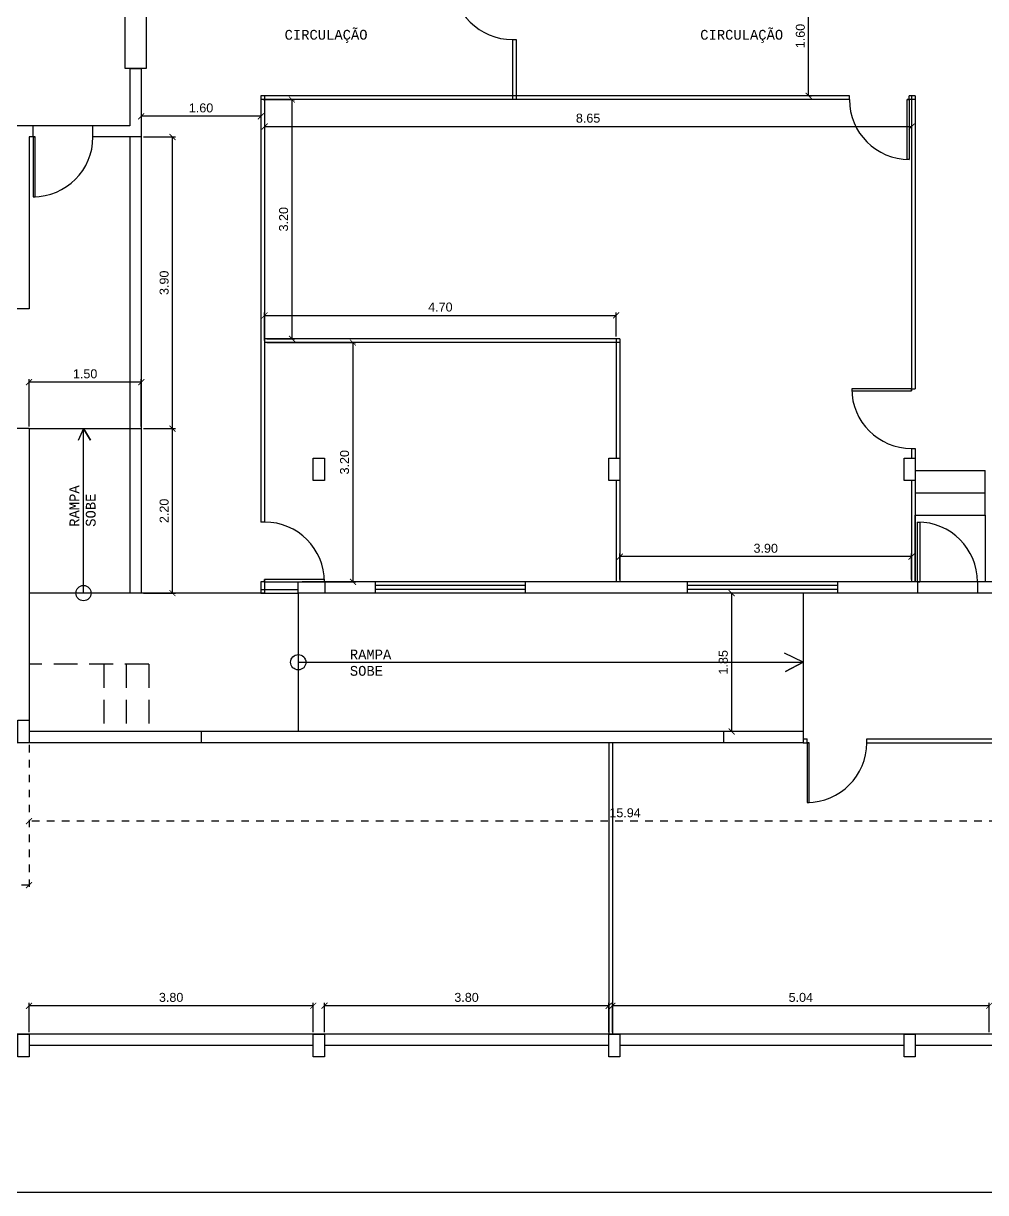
# Model space of a CAD drawing. Header units: millimetres. Extents: x 1209.1 to 1255.1, y 952.5 to 977.9.
# Drawn here: x 1220 to 1232.86, y 952.5 to 968.14 of the extents above; entities that cross this region are included whole.
import ezdxf

# ---------------------------------------------------------------- set-up
doc = ezdxf.new("R2010")
doc.units = ezdxf.units.MM
doc.header["$LTSCALE"] = 0.05
doc.linetypes.add('HIDDEN', pattern=[9.525, 6.35, -3.175])
doc.layers.add('01', color=1, linetype='Continuous')
doc.layers.add('TEXTO 2', color=2, linetype='Continuous')
doc.styles.get("Standard").update_dxf_attribs({"font": 'arial.ttf'})
doc.dimstyles.new('1_50', dxfattribs={"dimtxt": 0.12, "dimasz": 0.08, "dimexe": 0.04, "dimexo": 0.03, "dimgap": 0.05, "dimtad": 1, "dimzin": 4, "dimdsep": 46, "dimtxsty": 'Standard', "dimblk": 'ARCHTICK', "dimcen": 0.1, "dimclrd": 1, "dimclre": 1, "dimclrt": 2, "dimadec": 0, "dimazin": 0, "dimtfac": 1, "dimtix": 1, "dimtmove": 0, "dimatfit": 3, "dimldrblk": 'ARCHTICK', "dimfxl": 0.04, "dimtolj": 1, "dimtzin": 0, "dimarcsym": 0})
pattern_1 = [(0, (0, 0), (0, 6.985), [5.08, -1.905]), (90, (0, 0), (-6.985, 4e-16), [5.08, -1.905])]

# ---------------------------------------------------------------- blocks, each defined once
blk = doc.blocks.new('_ArchTick')
at = {"color": 0, "linetype": 'ByBlock', "const_width": 0.15}
blk.add_lwpolyline([(-0.5, -0.5), (0.5, 0.5)], dxfattribs=at)
blk = doc.blocks.new('*D35')
at = {"color": 1, "lineweight": -2, "transparency": 16777216}
for p, q in [((1230.497, 967.168), (1230.497, 968.768)), ((1230.519, 968.768), (1230.537, 968.768)), ((1230.519, 967.168), (1230.537, 967.168))]:
    blk.add_line(p, q, dxfattribs=at)
at = {"layer": 'DEFPOINTS', "color": 0, "transparency": 16777216}
for p in [(1230.489, 968.768), (1230.497, 968.768), (1230.489, 967.168)]:
    blk.add_point(p, dxfattribs=at)
at = {"color": 1, "lineweight": -2, "transparency": 16777216, "xscale": 0.08, "yscale": 0.08, "zscale": 0.08}
for p, rotation in [((1230.497, 968.768), 90), ((1230.497, 967.168), 270)]:
    blk.add_blockref('_ArchTick', p, dxfattribs=dict(at, rotation=rotation))
at = {"color": 2, "transparency": 16777216, "insert": (1230.386, 967.968), "char_height": 0.12, "attachment_point": 5, "rotation": 90}
blk.add_mtext('\\A1;1.60', dxfattribs=at)
blk = doc.blocks.new('*D36')
at = {"color": 1, "lineweight": -2, "transparency": 16777216}
for p, q in [((1223.223, 963.898), (1223.223, 964.272)), ((1223.223, 964.232), (1227.923, 964.232)), ((1227.923, 963.948), (1227.923, 964.272))]:
    blk.add_line(p, q, dxfattribs=at)
at = {"layer": 'DEFPOINTS', "color": 0, "transparency": 16777216}
for p in [(1227.923, 964.232), (1223.223, 963.868), (1227.923, 963.918)]:
    blk.add_point(p, dxfattribs=at)
at = {"color": 1, "lineweight": -2, "transparency": 16777216, "xscale": 0.08, "yscale": 0.08, "zscale": 0.08, "rotation": 180}
blk.add_blockref('_ArchTick', (1223.223, 964.232), dxfattribs=at)
at = {"color": 1, "lineweight": -2, "transparency": 16777216, "xscale": 0.08, "yscale": 0.08, "zscale": 0.08}
blk.add_blockref('_ArchTick', (1227.923, 964.232), dxfattribs=at)
at = {"color": 2, "transparency": 16777216, "insert": (1225.573, 964.343), "char_height": 0.12, "attachment_point": 5}
blk.add_mtext('\\A1;4.70', dxfattribs=at)
blk = doc.blocks.new('*D37')
at = {"color": 1, "lineweight": -2, "transparency": 16777216}
for p, q in [((1223.203, 967.118), (1223.628, 967.118)), ((1223.588, 967.118), (1223.588, 963.918)), ((1223.253, 963.918), (1223.628, 963.918))]:
    blk.add_line(p, q, dxfattribs=at)
at = {"layer": 'DEFPOINTS', "color": 0, "transparency": 16777216}
for p in [(1223.173, 967.118), (1223.223, 963.918), (1223.588, 963.918)]:
    blk.add_point(p, dxfattribs=at)
at = {"color": 1, "lineweight": -2, "transparency": 16777216, "xscale": 0.08, "yscale": 0.08, "zscale": 0.08}
for p, rotation in [((1223.588, 967.118), 90), ((1223.588, 963.918), 270)]:
    blk.add_blockref('_ArchTick', p, dxfattribs=dict(at, rotation=rotation))
at = {"color": 2, "transparency": 16777216, "insert": (1223.477, 965.518), "char_height": 0.12, "attachment_point": 5, "rotation": 90}
blk.add_mtext('\\A1;3.20', dxfattribs=at)
blk = doc.blocks.new('*D38')
at = {"color": 1, "lineweight": -2, "transparency": 16777216}
for p, q in [((1223.253, 963.868), (1224.444, 963.868)), ((1224.404, 963.868), (1224.404, 960.668)), ((1223.253, 960.668), (1224.444, 960.668))]:
    blk.add_line(p, q, dxfattribs=at)
at = {"layer": 'DEFPOINTS', "color": 0, "transparency": 16777216}
for p in [(1223.223, 963.868), (1223.223, 960.668), (1224.404, 960.668)]:
    blk.add_point(p, dxfattribs=at)
at = {"color": 1, "lineweight": -2, "transparency": 16777216, "xscale": 0.08, "yscale": 0.08, "zscale": 0.08}
for p, rotation in [((1224.404, 963.868), 90), ((1224.404, 960.668), 270)]:
    blk.add_blockref('_ArchTick', p, dxfattribs=dict(at, rotation=rotation))
at = {"color": 2, "transparency": 16777216, "insert": (1224.292, 962.268), "char_height": 0.12, "attachment_point": 5, "rotation": 90}
blk.add_mtext('\\A1;3.20', dxfattribs=at)
blk = doc.blocks.new('*D40')
at = {"color": 1, "lineweight": -2, "transparency": 16777216}
for p, q in [((1236.049, 960.518), (1229.427, 960.518)), ((1229.467, 960.518), (1229.467, 958.668)), ((1230.393, 958.668), (1229.427, 958.668))]:
    blk.add_line(p, q, dxfattribs=at)
at = {"layer": 'DEFPOINTS', "color": 0, "transparency": 16777216}
for p in [(1236.079, 960.518), (1229.467, 958.668), (1230.423, 958.668)]:
    blk.add_point(p, dxfattribs=at)
at = {"color": 1, "lineweight": -2, "transparency": 16777216, "xscale": 0.08, "yscale": 0.08, "zscale": 0.08}
for p, rotation in [((1229.467, 960.518), 90), ((1229.467, 958.668), 270)]:
    blk.add_blockref('_ArchTick', p, dxfattribs=dict(at, rotation=rotation))
at = {"color": 2, "transparency": 16777216, "insert": (1229.356, 959.593), "char_height": 0.12, "attachment_point": 5, "rotation": 90}
blk.add_mtext('\\A1;1.85', dxfattribs=at)
blk = doc.blocks.new('*D44')
at = {"color": 1, "lineweight": -2, "transparency": 16777216}
for p, q in [((1227.873, 954.648), (1227.873, 955.04)), ((1232.912, 955), (1227.873, 955)), ((1232.912, 954.648), (1232.912, 955.04))]:
    blk.add_line(p, q, dxfattribs=at)
at = {"layer": 'DEFPOINTS', "color": 0, "transparency": 16777216}
for p in [(1227.873, 955), (1227.873, 954.618), (1232.912, 954.618)]:
    blk.add_point(p, dxfattribs=at)
at = {"color": 1, "lineweight": -2, "transparency": 16777216, "xscale": 0.08, "yscale": 0.08, "zscale": 0.08, "rotation": 180}
blk.add_blockref('_ArchTick', (1227.873, 955), dxfattribs=at)
at = {"color": 1, "lineweight": -2, "transparency": 16777216, "xscale": 0.08, "yscale": 0.08, "zscale": 0.08}
blk.add_blockref('_ArchTick', (1232.912, 955), dxfattribs=at)
at = {"color": 2, "transparency": 16777216, "insert": (1230.392, 955.111), "char_height": 0.12, "attachment_point": 5}
blk.add_mtext('\\A1;5.04', dxfattribs=at)
blk = doc.blocks.new('*D45')
at = {"color": 1, "lineweight": -2, "transparency": 16777216}
for p, q in [((1224.023, 954.648), (1224.023, 955.04)), ((1227.823, 955), (1224.023, 955)), ((1227.823, 954.648), (1227.823, 955.04))]:
    blk.add_line(p, q, dxfattribs=at)
at = {"layer": 'DEFPOINTS', "color": 0, "transparency": 16777216}
for p in [(1224.023, 955), (1224.023, 954.618), (1227.823, 954.618)]:
    blk.add_point(p, dxfattribs=at)
at = {"color": 1, "lineweight": -2, "transparency": 16777216, "xscale": 0.08, "yscale": 0.08, "zscale": 0.08, "rotation": 180}
blk.add_blockref('_ArchTick', (1224.023, 955), dxfattribs=at)
at = {"color": 1, "lineweight": -2, "transparency": 16777216, "xscale": 0.08, "yscale": 0.08, "zscale": 0.08}
blk.add_blockref('_ArchTick', (1227.823, 955), dxfattribs=at)
at = {"color": 2, "transparency": 16777216, "insert": (1225.923, 955.111), "char_height": 0.12, "attachment_point": 5}
blk.add_mtext('\\A1;3.80', dxfattribs=at)
blk = doc.blocks.new('*D46')
at = {"color": 1, "lineweight": -2, "transparency": 16777216}
for p, q in [((1220.073, 954.648), (1220.073, 955.04)), ((1223.873, 955), (1220.073, 955)), ((1223.873, 954.648), (1223.873, 955.04))]:
    blk.add_line(p, q, dxfattribs=at)
at = {"layer": 'DEFPOINTS', "color": 0, "transparency": 16777216}
for p in [(1220.073, 955), (1220.073, 954.618), (1223.873, 954.618)]:
    blk.add_point(p, dxfattribs=at)
at = {"color": 1, "lineweight": -2, "transparency": 16777216, "xscale": 0.08, "yscale": 0.08, "zscale": 0.08, "rotation": 180}
blk.add_blockref('_ArchTick', (1220.073, 955), dxfattribs=at)
at = {"color": 1, "lineweight": -2, "transparency": 16777216, "xscale": 0.08, "yscale": 0.08, "zscale": 0.08}
blk.add_blockref('_ArchTick', (1223.873, 955), dxfattribs=at)
at = {"color": 2, "transparency": 16777216, "insert": (1221.973, 955.111), "char_height": 0.12, "attachment_point": 5}
blk.add_mtext('\\A1;3.80', dxfattribs=at)
blk = doc.blocks.new('*D53')
at = {"color": 1, "lineweight": -2, "transparency": 16777216}
for p, q in [((1220.073, 962.748), (1220.073, 963.379)), ((1221.573, 962.748), (1221.573, 963.379)), ((1221.573, 963.339), (1220.073, 963.339))]:
    blk.add_line(p, q, dxfattribs=at)
at = {"layer": 'DEFPOINTS', "color": 0, "transparency": 16777216}
for p in [(1220.073, 963.339), (1220.073, 962.718), (1221.573, 962.718)]:
    blk.add_point(p, dxfattribs=at)
at = {"color": 1, "lineweight": -2, "transparency": 16777216, "xscale": 0.08, "yscale": 0.08, "zscale": 0.08, "rotation": 180}
blk.add_blockref('_ArchTick', (1220.073, 963.339), dxfattribs=at)
at = {"color": 1, "lineweight": -2, "transparency": 16777216, "xscale": 0.08, "yscale": 0.08, "zscale": 0.08}
blk.add_blockref('_ArchTick', (1221.573, 963.339), dxfattribs=at)
at = {"color": 2, "transparency": 16777216, "insert": (1220.823, 963.45), "char_height": 0.12, "attachment_point": 5}
blk.add_mtext('\\A1;1.50', dxfattribs=at)
blk = doc.blocks.new('*D54')
at = {"color": 1, "lineweight": -2, "transparency": 16777216}
for p, q in [((1221.603, 962.718), (1222.031, 962.718)), ((1221.991, 960.518), (1221.991, 962.718)), ((1221.603, 960.518), (1222.031, 960.518))]:
    blk.add_line(p, q, dxfattribs=at)
at = {"layer": 'DEFPOINTS', "color": 0, "transparency": 16777216}
for p in [(1221.573, 962.718), (1221.991, 962.718), (1221.573, 960.518)]:
    blk.add_point(p, dxfattribs=at)
at = {"color": 1, "lineweight": -2, "transparency": 16777216, "xscale": 0.08, "yscale": 0.08, "zscale": 0.08}
for p, rotation in [((1221.991, 962.718), 90), ((1221.991, 960.518), 270)]:
    blk.add_blockref('_ArchTick', p, dxfattribs=dict(at, rotation=rotation))
at = {"color": 2, "transparency": 16777216, "insert": (1221.88, 961.618), "char_height": 0.12, "attachment_point": 5, "rotation": 90}
blk.add_mtext('\\A1;2.20', dxfattribs=at)
blk = doc.blocks.new('*D55')
at = {"color": 1, "lineweight": -2, "transparency": 16777216}
for p, q in [((1221.603, 966.618), (1222.031, 966.618)), ((1221.991, 962.718), (1221.991, 966.618)), ((1221.603, 962.718), (1222.031, 962.718))]:
    blk.add_line(p, q, dxfattribs=at)
at = {"layer": 'DEFPOINTS', "color": 0, "transparency": 16777216}
for p in [(1221.573, 966.618), (1221.991, 966.618), (1221.573, 962.718)]:
    blk.add_point(p, dxfattribs=at)
at = {"color": 1, "lineweight": -2, "transparency": 16777216, "xscale": 0.08, "yscale": 0.08, "zscale": 0.08}
for p, rotation in [((1221.991, 966.618), 90), ((1221.991, 962.718), 270)]:
    blk.add_blockref('_ArchTick', p, dxfattribs=dict(at, rotation=rotation))
at = {"color": 2, "transparency": 16777216, "insert": (1221.88, 964.668), "char_height": 0.12, "attachment_point": 5, "rotation": 90}
blk.add_mtext('\\A1;3.90', dxfattribs=at)
blk = doc.blocks.new('*D56')
at = {"color": 1, "lineweight": -2, "transparency": 16777216}
for p, q in [((1221.573, 967.138), (1221.573, 966.855)), ((1223.173, 967.138), (1223.173, 966.855)), ((1223.173, 966.895), (1221.573, 966.895))]:
    blk.add_line(p, q, dxfattribs=at)
at = {"layer": 'DEFPOINTS', "color": 0, "transparency": 16777216}
for p in [(1221.573, 967.168), (1223.173, 967.168), (1221.573, 966.895)]:
    blk.add_point(p, dxfattribs=at)
at = {"color": 1, "lineweight": -2, "transparency": 16777216, "xscale": 0.08, "yscale": 0.08, "zscale": 0.08, "rotation": 180}
blk.add_blockref('_ArchTick', (1221.573, 966.895), dxfattribs=at)
at = {"color": 1, "lineweight": -2, "transparency": 16777216, "xscale": 0.08, "yscale": 0.08, "zscale": 0.08}
blk.add_blockref('_ArchTick', (1223.173, 966.895), dxfattribs=at)
at = {"color": 2, "transparency": 16777216, "insert": (1222.373, 967.006), "char_height": 0.12, "attachment_point": 5}
blk.add_mtext('\\A1;1.60', dxfattribs=at)
blk = doc.blocks.new('*D69')
at = {"color": 1, "lineweight": -2, "transparency": 16777216}
for p, q in [((1223.223, 967.088), (1223.223, 966.717)), ((1231.873, 967.088), (1231.873, 966.717)), ((1223.223, 966.757), (1231.873, 966.757))]:
    blk.add_line(p, q, dxfattribs=at)
at = {"layer": 'DEFPOINTS', "color": 0, "transparency": 16777216}
for p in [(1223.223, 967.118), (1231.873, 967.118), (1231.873, 966.757)]:
    blk.add_point(p, dxfattribs=at)
at = {"color": 1, "lineweight": -2, "transparency": 16777216, "xscale": 0.08, "yscale": 0.08, "zscale": 0.08, "rotation": 180}
blk.add_blockref('_ArchTick', (1223.223, 966.757), dxfattribs=at)
at = {"color": 1, "lineweight": -2, "transparency": 16777216, "xscale": 0.08, "yscale": 0.08, "zscale": 0.08}
blk.add_blockref('_ArchTick', (1231.873, 966.757), dxfattribs=at)
at = {"color": 2, "transparency": 16777216, "insert": (1227.548, 966.869), "char_height": 0.12, "attachment_point": 5}
blk.add_mtext('\\A1;8.65', dxfattribs=at)
blk = doc.blocks.new('*D70')
at = {"color": 1, "lineweight": -2, "transparency": 16777216}
for p, q in [((1227.973, 960.698), (1227.973, 961.046)), ((1231.873, 960.698), (1231.873, 961.046)), ((1231.873, 961.006), (1227.973, 961.006))]:
    blk.add_line(p, q, dxfattribs=at)
at = {"layer": 'DEFPOINTS', "color": 0, "transparency": 16777216}
for p in [(1227.973, 961.006), (1227.973, 960.668), (1231.873, 960.668)]:
    blk.add_point(p, dxfattribs=at)
at = {"color": 1, "lineweight": -2, "transparency": 16777216, "xscale": 0.08, "yscale": 0.08, "zscale": 0.08, "rotation": 180}
blk.add_blockref('_ArchTick', (1227.973, 961.006), dxfattribs=at)
at = {"color": 1, "lineweight": -2, "transparency": 16777216, "xscale": 0.08, "yscale": 0.08, "zscale": 0.08}
blk.add_blockref('_ArchTick', (1231.873, 961.006), dxfattribs=at)
at = {"color": 2, "transparency": 16777216, "insert": (1229.923, 961.117), "char_height": 0.12, "attachment_point": 5}
blk.add_mtext('\\A1;3.90', dxfattribs=at)
blk = doc.blocks.new('*D78')
at = {"color": 1, "linetype": 'HIDDEN', "lineweight": -2, "ltscale": 0.05, "transparency": 16777216}
for p, q in [((1211.805, 958.448), (1211.805, 956.573)), ((1220.073, 958.488), (1220.073, 956.573)), ((1220.073, 956.613), (1211.805, 956.613))]:
    blk.add_line(p, q, dxfattribs=at)
at = {"layer": 'DEFPOINTS', "color": 0, "linetype": 'HIDDEN', "ltscale": 0.05, "transparency": 16777216}
for p in [(1220.073, 958.518), (1211.805, 958.478), (1211.805, 956.613)]:
    blk.add_point(p, dxfattribs=at)
at = {"color": 1, "linetype": 'HIDDEN', "lineweight": -2, "ltscale": 0.05, "transparency": 16777216, "xscale": 0.08, "yscale": 0.08, "zscale": 0.08, "rotation": 180}
blk.add_blockref('_ArchTick', (1211.805, 956.613), dxfattribs=at)
at = {"color": 1, "linetype": 'HIDDEN', "lineweight": -2, "ltscale": 0.05, "transparency": 16777216, "xscale": 0.08, "yscale": 0.08, "zscale": 0.08}
blk.add_blockref('_ArchTick', (1220.073, 956.613), dxfattribs=at)
at = {"color": 2, "linetype": 'HIDDEN', "ltscale": 0.05, "transparency": 16777216, "insert": (1215.939, 956.724), "char_height": 0.12, "attachment_point": 5}
blk.add_mtext('\\A1;8.27', dxfattribs=at)
blk = doc.blocks.new('*D84')
at = {"color": 1, "linetype": 'HIDDEN', "lineweight": -2, "ltscale": 0.05, "transparency": 16777216}
for p, q in [((1220.073, 958.488), (1220.073, 957.428)), ((1236.012, 958.488), (1236.012, 957.428)), ((1236.012, 957.468), (1220.073, 957.468))]:
    blk.add_line(p, q, dxfattribs=at)
at = {"layer": 'DEFPOINTS', "color": 0, "linetype": 'HIDDEN', "ltscale": 0.05, "transparency": 16777216}
for p in [(1220.073, 958.518), (1236.012, 958.518), (1220.073, 957.468)]:
    blk.add_point(p, dxfattribs=at)
at = {"color": 1, "linetype": 'HIDDEN', "lineweight": -2, "ltscale": 0.05, "transparency": 16777216, "xscale": 0.08, "yscale": 0.08, "zscale": 0.08, "rotation": 180}
blk.add_blockref('_ArchTick', (1220.073, 957.468), dxfattribs=at)
at = {"color": 1, "linetype": 'HIDDEN', "lineweight": -2, "ltscale": 0.05, "transparency": 16777216, "xscale": 0.08, "yscale": 0.08, "zscale": 0.08}
blk.add_blockref('_ArchTick', (1236.012, 957.468), dxfattribs=at)
at = {"color": 2, "linetype": 'HIDDEN', "ltscale": 0.05, "transparency": 16777216, "insert": (1228.042, 957.58), "char_height": 0.12, "attachment_point": 5}
blk.add_mtext('\\A1;15.94', dxfattribs=at)

msp = doc.modelspace()

# ---------------------------------------------------------------- hatches: boundary and pattern name
h = msp.add_hatch()
h.set_pattern_fill('ANGLE', color=256)
h.set_pattern_definition(pattern_1)
h.paths.add_polyline_path([(1221.573, 971.118), (1221.073, 971.118), (1221.073, 974.818), (1221.405, 974.818), (1221.405, 974.968), (1220.923, 974.968), (1220.923, 971.118), (1218.923, 971.118), (1218.923, 970.418), (1219.073, 970.418), (1219.073, 970.968), (1221.423, 970.968), (1221.423, 968.297), (1221.573, 968.297)])
h.paths.add_polyline_path([(1220.127, 966.768), (1219.073, 966.768), (1219.073, 968.113), (1219.073, 968.951), (1218.923, 968.951), (1218.923, 966.618), (1219.923, 966.618), (1219.923, 964.318), (1220.073, 964.318), (1220.073, 966.618), (1220.127, 966.618)])
h.paths.add_polyline_path([(1221.573, 967.534), (1221.423, 967.534), (1221.423, 966.768), (1220.927, 966.768), (1220.927, 966.618), (1221.573, 966.618)])
h.paths.add_polyline_path([(1224.897, 974.968), (1224.023, 974.968), (1224.023, 974.818), (1224.897, 974.818)])
h.paths.add_polyline_path([(1223.873, 974.968), (1223.605, 974.968), (1223.605, 974.818), (1223.873, 974.818)])
h.paths.add_polyline_path([(1227.823, 974.968), (1227.097, 974.968), (1227.097, 974.818), (1227.823, 974.818)])
h.paths.add_polyline_path([(1228.977, 974.968), (1227.973, 974.968), (1227.973, 974.818), (1228.977, 974.818)])
h.paths.add_polyline_path([(1231.773, 974.968), (1231.177, 974.968), (1231.177, 974.818), (1231.773, 974.818)])
h.paths.add_polyline_path([(1232.87, 974.968), (1231.923, 974.968), (1231.923, 974.818), (1232.87, 974.818)])
h.paths.add_polyline_path([(1235.823, 974.968), (1235.07, 974.968), (1235.07, 974.818), (1235.823, 974.818)])
h.paths.add_polyline_path([(1238.019, 974.968), (1235.973, 974.968), (1235.973, 974.818), (1237.773, 974.818), (1237.773, 973.981), (1237.923, 973.981), (1237.923, 974.818), (1238.019, 974.818)])
h.paths.add_polyline_path([(1235.973, 973.46), (1238.952, 972.493), (1238.998, 972.636), (1237.923, 972.985), (1237.923, 973.181), (1237.773, 973.181), (1237.773, 973.034), (1235.973, 973.618), (1235.973, 974.818), (1235.823, 974.818), (1235.823, 971.068), (1235.973, 971.068)])
h.paths.add_polyline_path([(1235.973, 970.768), (1235.823, 970.768), (1235.823, 964.774), (1235.973, 964.774), (1235.973, 965.018), (1239.823, 965.018), (1239.823, 964.788), (1239.973, 964.788), (1239.973, 965.218), (1239.823, 965.218), (1239.823, 965.168), (1235.973, 965.168)])
h.paths.add_polyline_path([(1239.973, 970.768), (1239.823, 970.768), (1239.823, 966.018), (1239.973, 966.018), (1240.074, 966.018), (1240.074, 966.168), (1239.973, 966.168)])
h.paths.add_polyline_path([(1239.973, 973.947), (1239.823, 973.947), (1239.823, 971.068), (1239.973, 971.068)])
h = msp.add_hatch()
h.set_pattern_fill('ANGLE', color=256)
h.set_pattern_definition(pattern_1)
h.paths.add_polyline_path([(1239.823, 974.968), (1238.819, 974.968), (1238.819, 974.818), (1239.823, 974.818)])
h.paths.add_polyline_path([(1243.673, 974.968), (1239.973, 974.968), (1239.973, 974.818), (1243.673, 974.818)])
h.paths.add_polyline_path([(1244.473, 974.968), (1243.823, 974.968), (1243.823, 974.818), (1244.323, 974.818), (1244.323, 970.768), (1244.473, 970.768)])
h.paths.add_polyline_path([(1244.473, 966.968), (1244.323, 966.968), (1244.323, 966.168), (1244.208, 966.168), (1244.208, 966.018), (1244.323, 966.018), (1244.323, 965.329), (1244.473, 965.329)])
h.paths.add_polyline_path([(1243.408, 966.168), (1240.874, 966.168), (1240.874, 966.018), (1241.223, 966.018), (1241.223, 965.924), (1241.373, 965.924), (1241.373, 966.018), (1243.408, 966.018)])
h.paths.add_polyline_path([(1239.973, 963.988), (1239.823, 963.988), (1239.823, 962.324), (1239.973, 962.324)])
h.paths.add_polyline_path([(1241.373, 965.124), (1241.223, 965.124), (1241.223, 960.994), (1241.706, 960.518), (1244.473, 960.518), (1244.473, 960.668), (1241.767, 960.668), (1241.373, 961.057)])
h.paths.add_polyline_path([(1244.473, 962.32), (1244.323, 962.32), (1244.323, 960.668), (1244.473, 960.668)], flags=17)
h.paths.add_polyline_path([(1239.973, 962.024), (1239.823, 962.024), (1239.823, 961.565), (1239.973, 961.565)], flags=17)
h.paths.add_polyline_path([(1239.973, 960.765), (1239.823, 960.765), (1239.823, 960.668), (1235.973, 960.668), (1235.973, 962.024), (1235.823, 962.024), (1235.823, 960.668), (1232.754, 960.668), (1232.754, 960.518), (1239.973, 960.518)])
h.paths.add_polyline_path([(1235.973, 963.974), (1235.823, 963.974), (1235.823, 962.324), (1235.973, 962.324)])
h = msp.add_hatch()
h.set_pattern_fill('ANGLE', color=256)
h.set_pattern_definition(pattern_1)
h.paths.add_polyline_path([(1231.954, 960.668), (1230.882, 960.668), (1230.882, 960.518), (1231.954, 960.518)])
h.paths.add_polyline_path([(1228.874, 960.668), (1226.706, 960.668), (1226.706, 960.518), (1228.874, 960.518)])
h.paths.add_polyline_path([(1224.699, 960.668), (1224.028, 960.668), (1224.028, 960.518), (1224.699, 960.518)])
h.paths.add_polyline_path([(1220.073, 962.718), (1216.948, 962.718), (1216.948, 962.568), (1219.923, 962.568), (1219.923, 958.818), (1220.073, 958.818)])
h.paths.add_polyline_path([(1215.973, 962.568), (1216.048, 962.568), (1216.048, 962.718), (1215.753, 962.718), (1215.753, 962.568), (1215.823, 962.568), (1215.823, 958.668), (1211.873, 958.668), (1211.873, 962.568), (1214.853, 962.568), (1214.853, 962.718), (1211.873, 962.718), (1211.873, 964.468), (1211.723, 964.468), (1211.723, 958.518), (1211.834, 958.518), (1211.873, 958.518), (1219.923, 958.518), (1219.923, 958.668), (1215.973, 958.668)])
h.paths.add_polyline_path([(1239.823, 954.618), (1235.973, 954.618), (1235.973, 954.318), (1239.823, 954.318)])
h.paths.add_polyline_path([(1243.673, 954.618), (1239.973, 954.618), (1239.973, 954.318), (1243.673, 954.318)])
h.paths.add_polyline_path([(1247.523, 954.618), (1243.823, 954.618), (1243.823, 954.318), (1247.523, 954.318)])
h.paths.add_polyline_path([(1253.973, 954.618), (1247.673, 954.618), (1247.673, 954.318), (1253.973, 954.318)])
at = {"linetype": 'HIDDEN', "ltscale": 0.05}
h = msp.add_hatch(dxfattribs=at)
h.set_pattern_fill('ANGLE', color=256)
h.set_pattern_definition(pattern_1)
h.paths.add_polyline_path([(1230.423, 958.668), (1220.073, 958.668), (1220.073, 958.518), (1230.423, 958.518)])

# ---------------------------------------------------------------- linework, layer by layer
for p, q in [((1226.537, 967.921), (1226.587, 967.921)), ((1231.042, 967.118), (1231.042, 967.168)), ((1231.842, 967.118), (1231.842, 967.168)), ((1231.873, 963.252), (1231.923, 963.252)), ((1231.873, 962.452), (1231.923, 962.452)), ((1223.223, 961.468), (1223.173, 961.468)), ((1231.954, 960.668), (1231.954, 960.518)), ((1232.754, 960.668), (1232.754, 960.518)), ((1230.475, 958.518), (1230.475, 958.568)), ((1231.275, 958.518), (1231.275, 958.568))]:
    msp.add_line(p, q)
at = {"color": 4}
for p, q in [((1221.423, 967.534), (1221.423, 966.768)), ((1221.423, 967.534), (1221.573, 967.534)), ((1221.573, 967.534), (1221.573, 966.618)), ((1220.127, 966.768), (1219.073, 966.768)), ((1220.127, 966.618), (1220.127, 966.768)), ((1221.423, 966.768), (1220.927, 966.768)), ((1220.927, 966.618), (1220.927, 966.768)), ((1220.073, 966.618), (1220.073, 964.318)), ((1220.157, 966.618), (1220.073, 966.618)), ((1221.573, 966.618), (1220.927, 966.618)), ((1220.073, 964.318), (1211.873, 964.318)), ((1220.073, 962.718), (1216.948, 962.718)), ((1220.073, 962.718), (1220.073, 958.668)), ((1224.699, 960.668), (1223.723, 960.668)), ((1224.699, 960.668), (1224.699, 960.518)), ((1226.706, 960.668), (1226.706, 960.518)), ((1228.874, 960.668), (1226.706, 960.668)), ((1228.874, 960.668), (1228.874, 960.518)), ((1230.882, 960.668), (1230.882, 960.518)), ((1231.984, 960.668), (1230.882, 960.668)), ((1235.823, 960.668), (1232.754, 960.668)), ((1224.699, 960.518), (1223.723, 960.518)), ((1228.874, 960.518), (1226.706, 960.518)), ((1231.954, 960.518), (1230.423, 960.518)), ((1239.973, 960.518), (1232.754, 960.518)), ((1220.073, 958.518), (1215.39, 958.518)), ((1230.423, 958.668), (1220.073, 958.668)), ((1230.423, 958.518), (1220.073, 958.518)), ((1230.423, 958.668), (1230.423, 958.518))]:
    msp.add_line(p, q, dxfattribs=at)
at = {"linetype": 'HIDDEN', "ltscale": 0.05}
msp.add_line((1221.573, 966.618), (1221.573, 960.478), dxfattribs=at)
at = {"linetype": 'HIDDEN'}
for p, q in [((1221.673, 959.568), (1220.073, 959.568)), ((1221.073, 959.568), (1221.073, 958.668)), ((1221.373, 959.568), (1221.373, 958.668)), ((1221.673, 959.568), (1221.673, 958.668))]:
    msp.add_line(p, q, dxfattribs=at)
for points in [[(1209.087, 977.903), (1255.052, 977.903), (1255.052, 952.501), (1209.087, 952.501)], [(1221.359, 968.297), (1221.64, 968.297), (1221.64, 967.534), (1221.359, 967.534)], [(1223.673, 960.518), (1223.673, 960.668), (1224.028, 960.668), (1224.028, 960.518)]]:
    msp.add_lwpolyline(points, close=True)
at = {"color": 4}
for points in [[(1223.873, 962.324), (1224.023, 962.324), (1224.023, 962.024), (1223.873, 962.024)], [(1227.823, 962.324), (1227.973, 962.324), (1227.973, 962.024), (1227.823, 962.024)], [(1231.773, 962.324), (1231.923, 962.324), (1231.923, 962.024), (1231.773, 962.024)], [(1219.923, 958.818), (1220.073, 958.818), (1220.073, 958.518), (1219.923, 958.518)], [(1227.823, 954.618), (1227.973, 954.618), (1227.973, 954.318), (1227.823, 954.318)], [(1231.773, 954.618), (1231.923, 954.618), (1231.923, 954.318), (1231.773, 954.318)]]:
    msp.add_lwpolyline(points, close=True, dxfattribs=at)
at = {"layer": '01', "color": 3, "linetype": 'Continuous', "ltscale": 0.5}
for p, q in [((1226.537, 967.921), (1226.537, 967.118)), ((1226.587, 967.921), (1226.587, 967.118)), ((1223.173, 967.168), (1223.173, 961.468)), ((1227.092, 967.168), (1223.173, 967.168)), ((1227.092, 967.118), (1223.173, 967.118)), ((1223.223, 967.168), (1223.223, 961.468)), ((1231.042, 967.168), (1226.587, 967.168)), ((1231.042, 967.118), (1226.587, 967.118)), ((1231.873, 967.168), (1231.873, 963.222)), ((1231.923, 967.168), (1231.923, 963.252)), ((1227.973, 963.918), (1223.223, 963.918)), ((1227.973, 963.868), (1223.223, 963.868)), ((1227.923, 963.918), (1227.923, 962.324)), ((1227.973, 963.918), (1227.973, 960.668)), ((1231.873, 963.294), (1231.873, 963.222)), ((1231.923, 963.294), (1231.923, 963.252)), ((1231.873, 962.452), (1231.873, 962.324)), ((1231.923, 962.452), (1231.923, 960.668)), ((1227.923, 962.024), (1227.923, 960.668)), ((1231.873, 962.024), (1231.873, 960.668)), ((1223.173, 960.668), (1223.173, 960.518)), ((1223.223, 960.668), (1223.173, 960.668)), ((1223.223, 960.668), (1223.173, 960.668)), ((1223.173, 960.568), (1223.673, 960.568)), ((1226.706, 960.618), (1224.699, 960.618)), ((1226.706, 960.568), (1224.699, 960.568)), ((1230.882, 960.618), (1228.874, 960.618)), ((1230.882, 960.568), (1228.874, 960.568)), ((1223.223, 960.518), (1223.173, 960.518)), ((1223.173, 960.518), (1223.673, 960.518)), ((1227.823, 958.518), (1227.823, 954.618)), ((1227.873, 958.518), (1227.873, 954.618)), ((1230.423, 958.568), (1230.475, 958.568)), ((1230.423, 958.518), (1230.505, 958.518)), ((1231.275, 958.568), (1236.064, 958.568)), ((1231.275, 958.518), (1236.094, 958.518))]:
    msp.add_line(p, q, dxfattribs=at)
at = {"layer": '01', "linetype": 'Continuous', "ltscale": 0.5}
for p, q in [((1231.923, 967.118), (1231.812, 967.118)), ((1231.842, 967.118), (1231.812, 967.118)), ((1231.923, 967.168), (1231.842, 967.168)), ((1220.927, 966.768), (1220.127, 966.768)), ((1220.127, 966.618), (1220.157, 966.618)), ((1231.873, 963.252), (1231.873, 963.222)), ((1220.073, 962.718), (1221.423, 962.718)), ((1220.801, 962.718), (1220.729, 962.561)), ((1220.801, 960.518), (1220.801, 962.718)), ((1220.801, 962.718), (1220.893, 962.564)), ((1220.893, 962.564), (1220.801, 962.718)), ((1221.423, 962.718), (1221.573, 962.718)), ((1232.855, 961.56), (1232.855, 962.16)), ((1223.223, 960.698), (1223.223, 960.518)), ((1223.223, 960.668), (1223.223, 960.698)), ((1231.954, 960.668), (1231.984, 960.668)), ((1232.754, 960.668), (1231.984, 960.668)), ((1221.423, 960.518), (1220.073, 960.518)), ((1223.173, 960.518), (1221.573, 960.518)), ((1223.673, 960.518), (1223.673, 958.668)), ((1230.423, 960.518), (1230.423, 958.668)), ((1230.423, 959.593), (1230.175, 959.713)), ((1223.673, 959.593), (1230.423, 959.593)), ((1230.423, 959.593), (1230.186, 959.47)), ((1230.186, 959.47), (1230.423, 959.593)), ((1230.475, 958.518), (1230.505, 958.518)), ((1235.823, 954.618), (1209.087, 954.618)), ((1223.873, 954.468), (1220.073, 954.468)), ((1227.823, 954.468), (1224.023, 954.468)), ((1231.773, 954.468), (1227.973, 954.468)), ((1235.823, 954.468), (1231.923, 954.468))]:
    msp.add_line(p, q, dxfattribs=at)
at = {"layer": '01', "color": 5, "linetype": 'Continuous', "ltscale": 0.5}
for p, q in [((1221.423, 966.618), (1221.423, 960.518)), ((1221.573, 966.618), (1221.573, 960.518)), ((1226.706, 960.668), (1224.699, 960.668)), ((1230.882, 960.668), (1228.874, 960.668)), ((1221.573, 960.518), (1221.423, 960.518)), ((1226.706, 960.518), (1224.699, 960.518)), ((1230.882, 960.518), (1228.874, 960.518))]:
    msp.add_line(p, q, dxfattribs=at)
at = {"layer": '01', "color": 3, "linetype": 'Continuous', "ltscale": 0.5}
for points in [[(1231.842, 967.118), (1231.842, 966.318), (1231.812, 966.318), (1231.812, 967.118), (1231.842, 967.118)], [(1220.127, 966.618), (1220.127, 965.818), (1220.157, 965.818), (1220.157, 966.618), (1220.127, 966.618)], [(1231.873, 963.252), (1231.073, 963.252), (1231.073, 963.222), (1231.873, 963.222), (1231.873, 963.252)], [(1231.954, 960.668), (1231.954, 961.468), (1231.984, 961.468), (1231.984, 960.668), (1231.954, 960.668)], [(1223.223, 960.668), (1224.023, 960.668), (1224.023, 960.698), (1223.223, 960.698), (1223.223, 960.668)], [(1230.475, 958.518), (1230.475, 957.718), (1230.505, 957.718), (1230.505, 958.518), (1230.475, 958.518)]]:
    msp.add_lwpolyline(points, dxfattribs=at)
at = {"layer": '01', "linetype": 'Continuous', "ltscale": 0.5}
for points in [[(1231.923, 962.16), (1232.855, 962.16)], [(1231.923, 961.86), (1232.855, 961.86)], [(1231.984, 960.668), (1231.923, 960.668), (1231.923, 961.56), (1232.855, 961.56), (1232.855, 960.668), (1232.754, 960.668)]]:
    msp.add_lwpolyline(points, dxfattribs=at)
for points in [[(1219.923, 954.618), (1220.073, 954.618), (1220.073, 954.318), (1219.923, 954.318)], [(1223.873, 954.618), (1224.023, 954.618), (1224.023, 954.318), (1223.873, 954.318)]]:
    msp.add_lwpolyline(points, close=True, dxfattribs=at)
for centre in [(1220.801, 960.518), (1223.673, 959.593)]:
    msp.add_circle(centre, 0.102, dxfattribs=at)
for centre, start, end in [((1226.537, 968.721), 180, 270), ((1231.842, 967.118), 180, 270), ((1220.127, 966.618), 270, 0), ((1231.873, 963.252), 180, 270), ((1223.223, 960.668), 0, 90), ((1231.954, 960.668), 0, 90), ((1230.475, 958.518), 270, 0)]:
    msp.add_arc(centre, 0.8, start, end, dxfattribs=at)

# ---------------------------------------------------------------- texts
at = {"layer": 'TEXTO 2', "color": 3, "char_height": 0.13092, "width": 1.94051, "attachment_point": 1}
for s, insert, rotation in [('{\\fConsolas|b0|i0|c0|p49;CIRCULAÇÃO}', (1223.49, 968.05), 0.0594), ('{\\fConsolas|b0|i0|c0|p49;CIRCULAÇÃO}', (1229.047, 968.05), 0.0594), ('{\\fConsolas|b0|i0|c0|p49;RAMPA\\PSOBE}', (1220.614, 961.405), 90.0594), ('{\\fConsolas|b0|i0|c0|p49;RAMPA\\PSOBE}', (1224.362, 959.762), 0.0594)]:
    msp.add_mtext(s, dxfattribs=dict(at, insert=insert, rotation=rotation))

# ---------------------------------------------------------------- dimensions: what is measured, and where the dimension line sits
for base, p1, p2, picture, middle in [((1230.497, 968.768), (1230.489, 967.168), (1230.489, 968.768), '*D35', (1230.386, 967.968)), ((1223.588, 963.918), (1223.173, 967.118), (1223.223, 963.918), '*D37', (1223.477, 965.518)), ((1221.991, 966.618), (1221.573, 962.718), (1221.573, 966.618), '*D55', (1221.88, 964.668)), ((1224.404, 960.668), (1223.223, 963.868), (1223.223, 960.668), '*D38', (1224.292, 962.268)), ((1221.991, 962.718), (1221.573, 960.518), (1221.573, 962.718), '*D54', (1221.88, 961.618)), ((1229.467, 958.668), (1236.079, 960.518), (1230.423, 958.668), '*D40', (1229.356, 959.593))]:
    dim = msp.add_linear_dim(base=base, p1=p1, p2=p2, angle=90, dimstyle='1_50')
    dim.commit()
    dim.dimension.update_dxf_attribs({"geometry": picture, "text_midpoint": middle})
for base, p1, p2, picture, middle in [((1221.573, 966.895), (1223.173, 967.168), (1221.573, 967.168), '*D56', (1222.373, 967.006)), ((1231.873, 966.757), (1223.223, 967.118), (1231.873, 967.118), '*D69', (1227.548, 966.869)), ((1227.923, 964.232), (1223.223, 963.868), (1227.923, 963.918), '*D36', (1225.573, 964.343)), ((1220.073, 963.339), (1221.573, 962.718), (1220.073, 962.718), '*D53', (1220.823, 963.45)), ((1227.973, 961.006), (1231.873, 960.668), (1227.973, 960.668), '*D70', (1229.923, 961.117)), ((1220.073, 955), (1223.873, 954.618), (1220.073, 954.618), '*D46', (1221.973, 955.111)), ((1224.023, 955), (1227.823, 954.618), (1224.023, 954.618), '*D45', (1225.923, 955.111)), ((1227.873, 955), (1232.912, 954.618), (1227.873, 954.618), '*D44', (1230.392, 955.111))]:
    dim = msp.add_linear_dim(base=base, p1=p1, p2=p2, dimstyle='1_50')
    dim.commit()
    dim.dimension.update_dxf_attribs({"geometry": picture, "text_midpoint": middle})
at = {"linetype": 'HIDDEN', "ltscale": 0.05}
for base, p1, p2, picture, middle in [((1211.805, 956.613), (1220.073, 958.518), (1211.805, 958.478), '*D78', (1215.939, 956.724)), ((1220.073, 957.468), (1236.012, 958.518), (1220.073, 958.518), '*D84', (1228.042, 957.58))]:
    dim = msp.add_linear_dim(base=base, p1=p1, p2=p2, dimstyle='1_50', dxfattribs=at)
    dim.commit()
    dim.dimension.update_dxf_attribs({"geometry": picture, "text_midpoint": middle})

doc.saveas('drawing.dxf')
